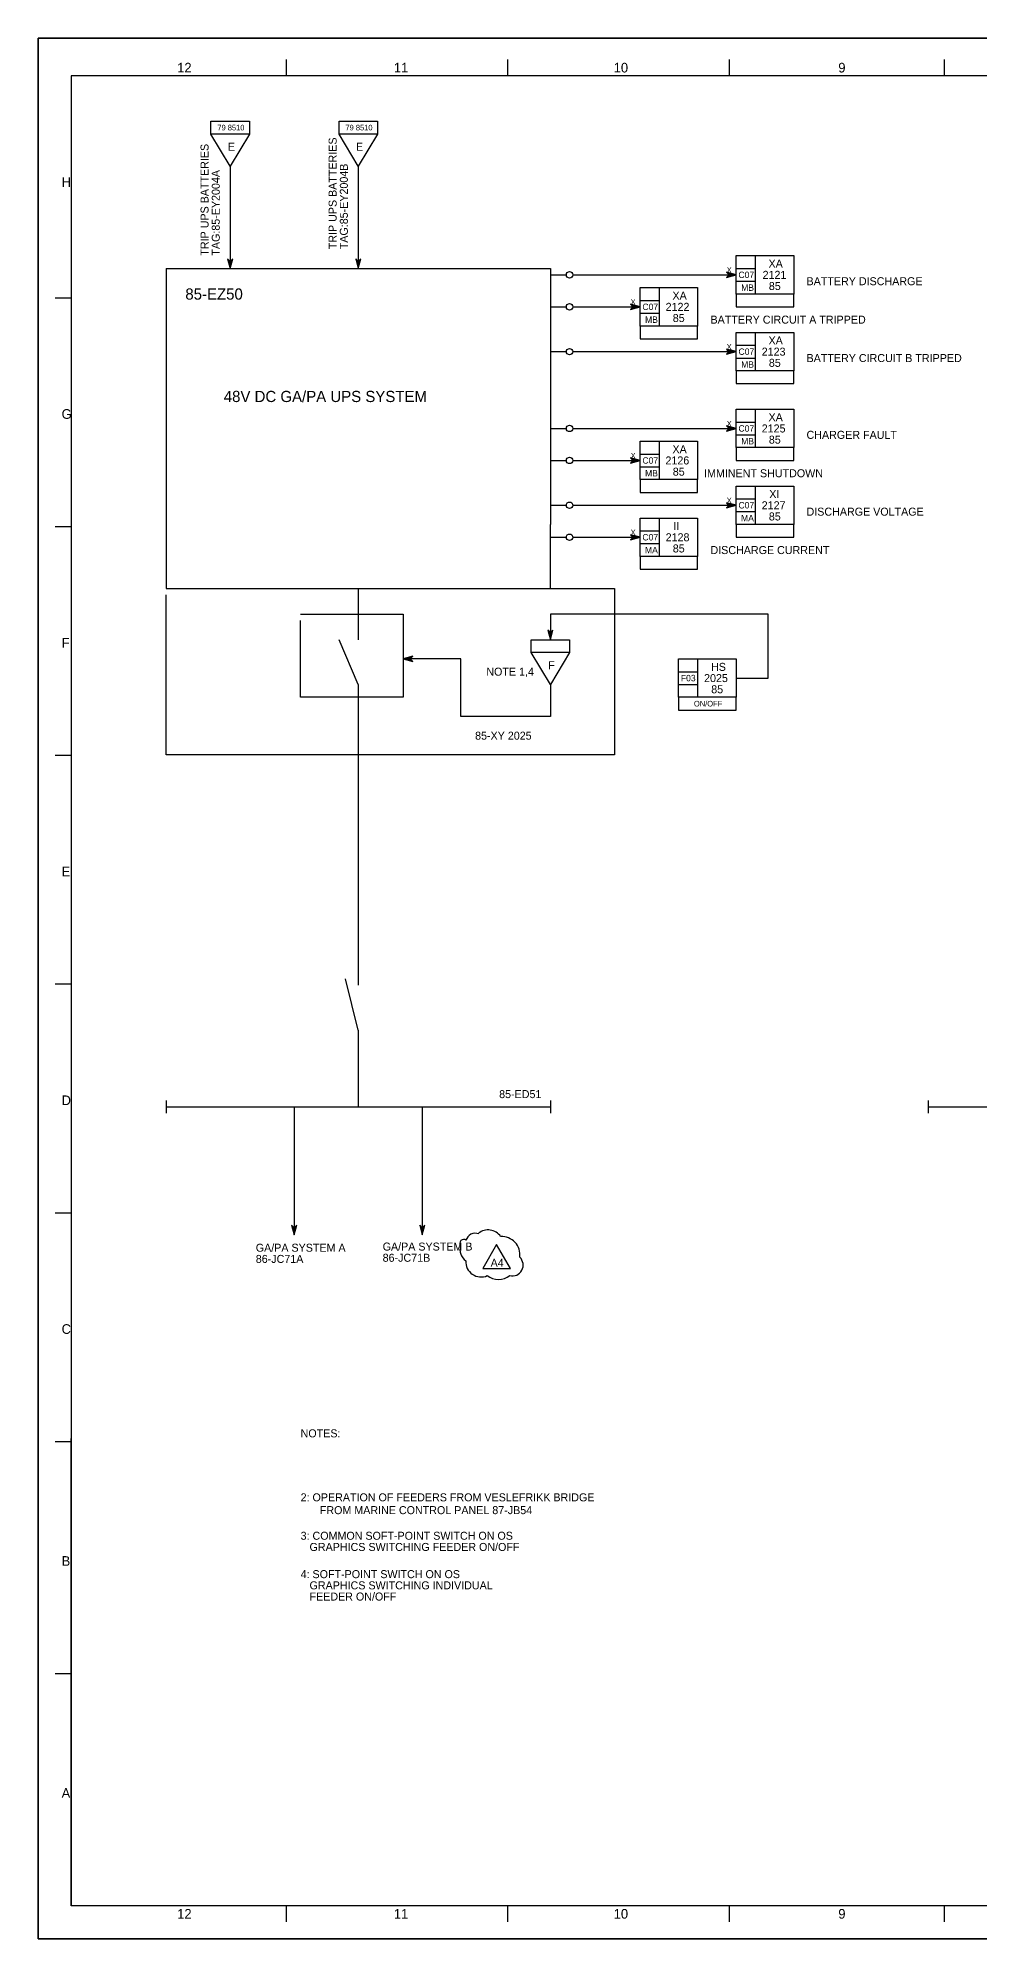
# Model space of a CAD drawing. Extents: x 0 to 841, y 0 to 594.
# Drawn here: x 0 to 294, y 0 to 594 of the extents above; entities that cross this region are included whole.
import ezdxf

# ---------------------------------------------------------------- set-up
doc = ezdxf.new("R2010")
doc.units = 0
for name, color, linetype in [('01-LIN-025-A', 7, 'Continuous'), ('09-LIN-050-B', 7, 'Continuous'), ('12', 7, 'Continuous'), ('12-LIN-100-A', 7, 'Continuous'), ('34-TXT-018', 7, 'Continuous'), ('45-', 7, 'Continuous'), ('46-', 7, 'Continuous'), ('47-', 7, 'Continuous'), ('48-BOR-018', 7, 'Continuous'), ('50', 7, 'Continuous'), ('50-REV-035-TRNG', 7, 'Continuous'), ('51', 7, 'Continuous'), ('53-FAB-UD', 7, 'Continuous')]:
    doc.layers.add(name, color=color, linetype=linetype)

msp = doc.modelspace()

# ---------------------------------------------------------------- linework, layer by layer
at = {"layer": '01-LIN-025-A'}
for p, q in [((829.26, 582.23), (10.33, 582.23)), ((10.33, 582.23), (10.33, 10.38)), ((77.49, 587.26), (77.49, 582.23)), ((146.65, 587.26), (146.65, 582.23)), ((215.82, 587.26), (215.82, 582.23)), ((282.98, 587.26), (282.98, 582.23)), ((10.33, 512.76), (5.32, 512.76)), ((10.33, 441.28), (5.32, 441.28)), ((10.33, 369.8), (5.32, 369.8)), ((10.33, 298.32), (5.32, 298.32)), ((10.33, 226.84), (5.32, 226.84)), ((10.33, 155.36), (5.32, 155.36)), ((10.33, 10.38), (10.33, 156.36)), ((10.33, 82.87), (5.32, 82.87)), ((648.95, 10.38), (10.33, 10.38)), ((77.49, 10.38), (77.49, 5.35)), ((146.65, 10.38), (146.65, 5.35)), ((215.82, 10.38), (215.82, 5.35)), ((282.98, 10.38), (282.98, 5.35))]:
    msp.add_line(p, q, dxfattribs=at)
at = {"layer": '09-LIN-050-B'}
msp.add_lwpolyline([(0, 0), (841, 0), (841, 594), (0, 594)], close=True, dxfattribs=at)
at = {"layer": '12-LIN-100-A'}
for p, q in [((40, 522), (160, 522)), ((40, 522), (40, 442)), ((160, 522), (160, 442)), ((40, 442), (40, 422)), ((160, 442), (160, 442)), ((160, 422), (160, 442)), ((40, 422), (160, 422)), ((100, 422), (100, 406)), ((160, 422), (180, 422)), ((180, 422), (180, 370)), ((40, 370), (40, 420)), ((82, 414), (114, 414)), ((82, 388), (82, 412)), ((114, 414), (114, 388)), ((100, 392), (94, 406)), ((154, 406), (166, 406)), ((154, 402), (154, 406)), ((166, 406), (166, 402)), ((132, 400), (114, 400)), ((132, 382), (132, 400)), ((166, 402), (154, 402)), ((160, 392), (154, 402)), ((166, 402), (160, 392)), ((114, 388), (82, 388)), ((100, 392), (100, 298)), ((160, 392), (160, 382)), ((160, 382), (132, 382)), ((180, 370), (40, 370)), ((100, 284), (96, 300)), ((100, 284), (100, 260)), ((40, 262), (40, 258)), ((160, 262), (160, 258)), ((278, 262), (278, 258)), ((40, 260), (160, 260)), ((80, 260), (80, 220)), ((120, 260), (120, 220)), ((278, 260), (404, 260))]:
    msp.add_line(p, q, dxfattribs=at)
msp.add_lwpolyline([(0, 594), (841, 594), (841, 0), (0, 0)], close=True, dxfattribs=at)
at = {"layer": '34-TXT-018'}
for p, q in [((117, 400.8), (114, 400)), ((114, 400), (117, 399.2)), ((116.6, 400.6), (114.4, 400)), ((114.4, 400), (116.6, 399.4)), ((116.2, 400.4), (114.8, 400)), ((114.8, 400), (116.2, 399.6)), ((115.8, 400.2), (115.2, 400)), ((115.2, 400), (115.8, 399.8)), ((115.6, 400), (115.8, 400.2)), ((115.8, 399.8), (115.6, 400)), ((115.8, 400), (116.2, 400.4)), ((116.2, 399.6), (115.8, 400)), ((116, 400), (116.6, 400.6)), ((116.6, 399.4), (116, 400)), ((116.2, 400), (117, 400.8)), ((117, 399.2), (116.2, 400)), ((80, 222.2), (79.2, 223)), ((79.2, 223), (80, 220)), ((80, 222), (79.4, 222.6)), ((79.4, 222.6), (80, 220.4)), ((80, 221.8), (79.6, 222.2)), ((79.6, 222.2), (80, 220.8)), ((80, 221.6), (79.8, 221.8)), ((79.8, 221.8), (80, 221.2)), ((80, 220), (80.8, 223)), ((80.8, 223), (80, 222.2)), ((80, 220.4), (80.6, 222.6)), ((80.6, 222.6), (80, 222)), ((80, 220.8), (80.4, 222.2)), ((80.4, 222.2), (80, 221.8)), ((80, 221.2), (80.2, 221.8)), ((80.2, 221.8), (80, 221.6)), ((120, 222.2), (119.2, 223)), ((119.2, 223), (120, 220)), ((120, 222), (119.4, 222.6)), ((119.4, 222.6), (120, 220.4)), ((120, 221.8), (119.6, 222.2)), ((119.6, 222.2), (120, 220.8)), ((120, 221.6), (119.8, 221.8)), ((119.8, 221.8), (120, 221.2)), ((120, 220), (120.8, 223)), ((120.8, 223), (120, 222.2)), ((120, 220.4), (120.6, 222.6)), ((120.6, 222.6), (120, 222)), ((120, 220.8), (120.4, 222.2)), ((120.4, 222.2), (120, 221.8)), ((120, 221.2), (120.2, 221.8)), ((120.2, 221.8), (120, 221.6))]:
    msp.add_line(p, q, dxfattribs=at)
at = {"layer": '46-'}
for p, q in [((60, 524.2), (59.2, 525)), ((59.2, 525), (60, 522)), ((60, 524), (59.4, 524.6)), ((59.4, 524.6), (60, 522.4)), ((60, 523.8), (59.6, 524.2)), ((59.6, 524.2), (60, 522.8)), ((60, 523.6), (59.8, 523.8)), ((59.8, 523.8), (60, 523.2)), ((60, 522), (60.8, 525)), ((60.8, 525), (60, 524.2)), ((60, 522.4), (60.6, 524.6)), ((60.6, 524.6), (60, 524)), ((60, 522.8), (60.4, 524.2)), ((60.4, 524.2), (60, 523.8)), ((60, 523.2), (60.2, 523.8)), ((60.2, 523.8), (60, 523.6)), ((100, 524.2), (99.2, 525)), ((99.2, 525), (100, 522)), ((100, 524), (99.4, 524.6)), ((99.4, 524.6), (100, 522.4)), ((100, 523.8), (99.6, 524.2)), ((99.6, 524.2), (100, 522.8)), ((100, 523.6), (99.8, 523.8)), ((99.8, 523.8), (100, 523.2)), ((100, 522), (100.8, 525)), ((100.8, 525), (100, 524.2)), ((100, 522.4), (100.6, 524.6)), ((100.6, 524.6), (100, 524)), ((100, 522.8), (100.4, 524.2)), ((100.4, 524.2), (100, 523.8)), ((100, 523.2), (100.2, 523.8)), ((100.2, 523.8), (100, 523.6)), ((218, 520), (215, 520.8)), ((215, 520.8), (215.8, 520)), ((215.8, 520), (215, 519.2)), ((215, 519.2), (218, 520)), ((217.6, 520), (215.4, 520.6)), ((215.4, 520.6), (216, 520)), ((216, 520), (215.4, 519.4)), ((215.4, 519.4), (217.6, 520)), ((217.2, 520), (215.8, 520.4)), ((215.8, 520.4), (216.2, 520)), ((216.2, 520), (215.8, 519.6)), ((215.8, 519.6), (217.2, 520)), ((216.8, 520), (216.2, 520.2)), ((216.2, 520.2), (216.4, 520)), ((216.4, 520), (216.2, 519.8)), ((216.2, 519.8), (216.8, 520)), ((188, 510), (185, 510.8)), ((185, 510.8), (185.8, 510)), ((185.8, 510), (185, 509.2)), ((185, 509.2), (188, 510)), ((187.6, 510), (185.4, 510.6)), ((185.4, 510.6), (186, 510)), ((186, 510), (185.4, 509.4)), ((185.4, 509.4), (187.6, 510)), ((187.2, 510), (185.8, 510.4)), ((185.8, 510.4), (186.2, 510)), ((186.2, 510), (185.8, 509.6)), ((185.8, 509.6), (187.2, 510)), ((186.8, 510), (186.2, 510.2)), ((186.2, 510.2), (186.4, 510)), ((186.4, 510), (186.2, 509.8)), ((186.2, 509.8), (186.8, 510)), ((218, 496), (215, 496.8)), ((215, 496.8), (215.8, 496)), ((215.8, 496), (215, 495.2)), ((215, 495.2), (218, 496)), ((217.6, 496), (215.4, 496.6)), ((215.4, 496.6), (216, 496)), ((216, 496), (215.4, 495.4)), ((215.4, 495.4), (217.6, 496)), ((217.2, 496), (215.8, 496.4)), ((215.8, 496.4), (216.2, 496)), ((216.2, 496), (215.8, 495.6)), ((215.8, 495.6), (217.2, 496)), ((216.8, 496), (216.2, 496.2)), ((216.2, 496.2), (216.4, 496)), ((216.4, 496), (216.2, 495.8)), ((216.2, 495.8), (216.8, 496)), ((218, 472), (215, 472.8)), ((215, 472.8), (215.8, 472)), ((215.8, 472), (215, 471.2)), ((215, 471.2), (218, 472)), ((217.6, 472), (215.4, 472.6)), ((215.4, 472.6), (216, 472)), ((216, 472), (215.4, 471.4)), ((215.4, 471.4), (217.6, 472)), ((217.2, 472), (215.8, 472.4)), ((215.8, 472.4), (216.2, 472)), ((216.2, 472), (215.8, 471.6)), ((215.8, 471.6), (217.2, 472)), ((216.8, 472), (216.2, 472.2)), ((216.2, 472.2), (216.4, 472)), ((216.4, 472), (216.2, 471.8)), ((216.2, 471.8), (216.8, 472)), ((188, 462), (185, 462.8)), ((185, 462.8), (185.8, 462)), ((185.8, 462), (185, 461.2)), ((185, 461.2), (188, 462)), ((187.6, 462), (185.4, 462.6)), ((185.4, 462.6), (186, 462)), ((186, 462), (185.4, 461.4)), ((185.4, 461.4), (187.6, 462)), ((187.2, 462), (185.8, 462.4)), ((185.8, 462.4), (186.2, 462)), ((186.2, 462), (185.8, 461.6)), ((185.8, 461.6), (187.2, 462)), ((186.8, 462), (186.2, 462.2)), ((186.2, 462.2), (186.4, 462)), ((186.4, 462), (186.2, 461.8)), ((186.2, 461.8), (186.8, 462)), ((218, 448), (215, 448.8)), ((215, 448.8), (215.8, 448)), ((215.8, 448), (215, 447.2)), ((215, 447.2), (218, 448)), ((217.6, 448), (215.4, 448.6)), ((215.4, 448.6), (216, 448)), ((216, 448), (215.4, 447.4)), ((215.4, 447.4), (217.6, 448)), ((217.2, 448), (215.8, 448.4)), ((215.8, 448.4), (216.2, 448)), ((216.2, 448), (215.8, 447.6)), ((215.8, 447.6), (217.2, 448)), ((216.8, 448), (216.2, 448.2)), ((216.2, 448.2), (216.4, 448)), ((216.4, 448), (216.2, 447.8)), ((216.2, 447.8), (216.8, 448)), ((188, 438), (185, 438.8)), ((185, 438.8), (185.8, 438)), ((185.8, 438), (185, 437.2)), ((185, 437.2), (188, 438)), ((187.6, 438), (185.4, 438.6)), ((185.4, 438.6), (186, 438)), ((186, 438), (185.4, 437.4)), ((185.4, 437.4), (187.6, 438)), ((187.2, 438), (185.8, 438.4)), ((185.8, 438.4), (186.2, 438)), ((186.2, 438), (185.8, 437.6)), ((185.8, 437.6), (187.2, 438)), ((186.8, 438), (186.2, 438.2)), ((186.2, 438.2), (186.4, 438)), ((186.4, 438), (186.2, 437.8)), ((186.2, 437.8), (186.8, 438)), ((160, 408.2), (159.2, 409)), ((159.2, 409), (160, 406)), ((160, 408), (159.4, 408.6)), ((159.4, 408.6), (160, 406.4)), ((160, 407.8), (159.6, 408.2)), ((159.6, 408.2), (160, 406.8)), ((160, 407.6), (159.8, 407.8)), ((159.8, 407.8), (160, 407.2)), ((160, 406), (160.8, 409)), ((160.8, 409), (160, 408.2)), ((160, 406.4), (160.6, 408.6)), ((160.6, 408.6), (160, 408)), ((160, 406.8), (160.4, 408.2)), ((160.4, 408.2), (160, 407.8)), ((160, 407.2), (160.2, 407.8)), ((160.2, 407.8), (160, 407.6))]:
    msp.add_line(p, q, dxfattribs=at)
for points in [[(60, 554), (60, 522)], [(100, 554), (100, 522)], [(167, 520), (218, 520)], [(167, 510), (188, 510)], [(167, 496), (218, 496)], [(167, 472), (218, 472)], [(167, 462), (188, 462)], [(167, 448), (218, 448)], [(167, 438), (188, 438)], [(218, 394), (228, 394), (228, 414), (160, 414), (160, 406)]]:
    msp.add_lwpolyline(points, dxfattribs=at)
at = {"layer": '47-'}
for p, q in [((160, 520), (165, 520)), ((160, 510), (165, 510)), ((160, 496), (165, 496)), ((160, 472), (165, 472)), ((160, 462), (165, 462)), ((160, 448), (165, 448)), ((160, 438), (165, 438))]:
    msp.add_line(p, q, dxfattribs=at)
for centre in [(166, 520), (166, 510), (166, 496), (166, 472), (166, 462), (166, 448), (166, 438)]:
    msp.add_circle(centre, 1, dxfattribs=at)
at = {"layer": '48-BOR-018'}
for p, q in [((218, 526), (236, 526)), ((218, 514), (218, 526)), ((224, 526), (224, 514)), ((236, 526), (236, 514)), ((218, 522), (224, 522)), ((218, 518), (224, 518)), ((188, 516), (206, 516)), ((188, 504), (188, 516)), ((188, 512), (194, 512)), ((194, 516), (194, 504)), ((206, 516), (206, 504)), ((236, 514), (218, 514)), ((218, 514), (218, 510)), ((236, 510), (236, 514)), ((188, 508), (194, 508)), ((218, 510), (236, 510)), ((206, 504), (188, 504)), ((188, 504), (188, 500)), ((188, 500), (206, 500)), ((206, 500), (206, 504)), ((218, 502), (236, 502)), ((218, 490), (218, 502)), ((224, 502), (224, 490)), ((236, 502), (236, 490)), ((218, 498), (224, 498)), ((218, 494), (224, 494)), ((236, 490), (218, 490)), ((218, 490), (218, 486)), ((236, 486), (236, 490)), ((218, 486), (236, 486)), ((218, 478), (236, 478)), ((218, 466), (218, 478)), ((224, 478), (224, 466)), ((236, 478), (236, 466)), ((218, 474), (224, 474)), ((218, 470), (224, 470)), ((188, 468), (206, 468)), ((188, 456), (188, 468)), ((188, 464), (194, 464)), ((194, 468), (194, 456)), ((206, 468), (206, 456)), ((236, 466), (218, 466)), ((218, 466), (218, 462)), ((236, 462), (236, 466)), ((188, 460), (194, 460)), ((218, 462), (236, 462)), ((206, 456), (188, 456)), ((188, 456), (188, 452)), ((188, 452), (206, 452)), ((206, 452), (206, 456)), ((218, 454), (236, 454)), ((218, 442), (218, 454)), ((224, 454), (224, 442)), ((236, 454), (236, 442)), ((218, 450), (224, 450)), ((218, 446), (224, 446)), ((188, 444), (206, 444)), ((188, 432), (188, 444)), ((188, 440), (194, 440)), ((194, 444), (194, 432)), ((206, 444), (206, 432)), ((236, 442), (218, 442)), ((218, 442), (218, 438)), ((236, 438), (236, 442)), ((188, 436), (194, 436)), ((218, 438), (236, 438)), ((206, 432), (188, 432)), ((188, 432), (188, 428)), ((188, 428), (206, 428)), ((206, 428), (206, 432)), ((200, 400), (218, 400)), ((200, 388), (200, 400)), ((206, 400), (206, 388)), ((218, 400), (218, 388)), ((200, 396), (206, 396)), ((200, 392), (206, 392)), ((218, 388), (200, 388)), ((200, 388), (200, 384)), ((218, 384), (218, 388)), ((200, 384), (218, 384))]:
    msp.add_line(p, q, dxfattribs=at)
at = {"layer": '50'}
msp.add_lwpolyline([(143.21, 216.99), (138.88, 209.49), (147.54, 209.49)], close=True, dxfattribs=at)
at = {"layer": '51'}
for centre, radius, start, end in [((136.62, 217.36), 3.16, 71.56505, 161.56505), ((140.53, 216.8), 4.77, 34.33804, 128.85522), ((132.93, 217.37), 1.21, 54.96231, 216.1086), ((136.04, 215.43), 4.27, 163.38032, 235.19977), ((144.78, 213.78), 5.72, 352.54615, 93.10436), ((138.33, 211.59), 4.74, 175.89588, 294.57372), ((148.12, 210.57), 3.39, 256.07644, 46.48291), ((143.8, 211.66), 5.6, 231.2773, 308.7227)]:
    msp.add_arc(centre, radius, start, end, dxfattribs=at)
at = {"layer": '53-FAB-UD'}
for p, q in [((54, 568), (66, 568)), ((54, 564), (54, 568)), ((66, 568), (66, 564)), ((94, 568), (106, 568)), ((94, 564), (94, 568)), ((106, 568), (106, 564)), ((66, 564), (54, 564)), ((60, 554), (54, 564)), ((66, 564), (60, 554)), ((106, 564), (94, 564)), ((100, 554), (94, 564)), ((106, 564), (100, 554))]:
    msp.add_line(p, q, dxfattribs=at)

# ---------------------------------------------------------------- texts
at = {"layer": '01-LIN-025-A'}
for s, p in [('12', (43.46, 583.23)), ('11', (111.13, 583.23)), ('10', (179.78, 583.23)), ('9', (249.92, 583.23)), ('H', (7.36, 547.49)), ('G', (7.36, 475.01)), ('F', (7.36, 403.53)), ('E', (7.36, 332.04)), ('D', (7.36, 260.56)), ('C', (7.36, 189.08)), ('B', (7.36, 116.6)), ('A', (7.36, 44.11)), ('12', (43.46, 6.35)), ('11', (111.13, 6.35)), ('10', (179.78, 6.35)), ('9', (249.92, 6.35))]:
    msp.add_text(s, height=3.02, dxfattribs=at).set_placement(p)
at = {"layer": '12'}
for s, p in [('86-JC71B', (107.62, 211.61)), ('GA/PA SYSTEM B ', (107.62, 215.11))]:
    msp.add_text(s, height=2.5, dxfattribs=at).set_placement(p)
at = {"layer": '12-LIN-100-A'}
for s, height, p in [('79 8510', 1.75, (56, 565.13)), ('79 8510', 1.75, (96, 565.13)), ('BATTERY DISCHARGE', 2.5, (240, 516.75)), ('85-EZ50', 3.5, (46, 512.25)), ('BATTERY CIRCUIT A TRIPPED', 2.5, (210, 504.75)), ('BATTERY CIRCUIT B TRIPPED', 2.5, (240, 492.75)), ('48V DC GA/PA UPS SYSTEM ', 3.5, (58, 480.25)), ('CHARGER FAULT', 2.5, (240, 468.75)), ('IMMINENT SHUTDOWN', 2.5, (208, 456.75)), ('DISCHARGE VOLTAGE', 2.5, (240, 444.75)), ('DISCHARGE CURRENT', 2.5, (210, 432.75)), ('F', 2.5, (159.34, 396.75)), ('NOTE 1,4', 2.5, (140, 394.75)), ('85-XY 2025', 2.5, (136.49, 374.75)), ('85-ED51', 2.5, (144, 262.75)), ('GA/PA SYSTEM A ', 2.5, (68, 214.75)), ('86-JC71B', 2.5, (107.62, 211.61)), ('GA/PA SYSTEM B ', 2.5, (107.62, 215.11)), ('86-JC71A', 2.5, (68, 211.25)), ('NOTES:', 2.5, (82, 156.75)), ('2: OPERATION OF FEEDERS FROM VESLEFRIKK BRIDGE', 2.5, (82, 136.75)), ('FROM MARINE CONTROL PANEL 87-JB54', 2.5, (88, 132.75)), ('3: COMMON SOFT-POINT SWITCH ON OS', 2.5, (82, 124.75)), ('   GRAPHICS SWITCHING FEEDER ON/OFF', 2.5, (82, 121.25)), ('4: SOFT-POINT SWITCH ON OS ', 2.5, (82, 112.75)), ('   GRAPHICS SWITCHING INDIVIDUAL ', 2.5, (82, 109.25)), ('   FEEDER ON/OFF', 2.5, (82, 105.75))]:
    msp.add_text(s, height=height, dxfattribs=at).set_placement(p)
for s, p in [('TRIP UPS BATTERIES ', (53.25, 526)), ('TRIP UPS BATTERIES ', (93.25, 528)), ('TAG:85-EY2004A', (56.75, 526)), ('TAG:85-EY2004B', (96.75, 528))]:
    msp.add_text(s, height=2.5, rotation=90, dxfattribs=at).set_placement(p)
at = {"layer": '45-'}
for p in [(215.07, 520.63), (185.07, 510.63), (215.07, 496.63), (215.07, 472.63), (185.07, 462.63), (215.07, 448.63), (185.07, 438.63)]:
    msp.add_text('X', height=1.75, dxfattribs=at).set_placement(p)
at = {"layer": '50'}
msp.add_text('A4', height=2.5, dxfattribs=at).set_placement((141.34, 210.04))
at = {"layer": '50-REV-035-TRNG'}
for s, height, p in [('XA', 2.5, (228.13, 522.25)), ('C07', 2, (218.75, 519)), ('MB', 2, (219.58, 515)), ('2121', 2.5, (226.28, 518.75)), ('85', 2.5, (228.23, 515.25)), ('C07', 2, (188.75, 509)), ('2122', 2.5, (196, 508.75)), ('XA', 2.5, (198.13, 512.25)), ('MB', 2, (189.58, 505)), ('85', 2.5, (198.23, 505.25)), ('XA', 2.5, (228.13, 498.25)), ('C07', 2, (218.75, 495)), ('2123', 2.5, (226, 494.75)), ('85', 2.5, (228.23, 491.25)), ('MB', 2, (219.58, 491)), ('XA', 2.5, (228.13, 474.25)), ('C07', 2, (218.75, 471)), ('2125', 2.5, (226, 470.75)), ('85', 2.5, (228.23, 467.25)), ('XA', 2.5, (198.13, 464.25)), ('MB', 2, (219.58, 467)), ('C07', 2, (188.75, 461)), ('MB', 2, (189.58, 457)), ('2126', 2.5, (195.94, 460.75)), ('85', 2.5, (198.23, 457.25)), ('XI', 2.5, (228.37, 450.25)), ('C07', 2, (218.75, 447)), ('2127', 2.5, (226, 446.75)), ('85', 2.5, (228.23, 443.25)), ('II', 2.5, (198.37, 440.25)), ('MA', 2, (219.55, 443)), ('C07', 2, (188.75, 437)), ('MA', 2, (189.55, 433)), ('2128', 2.5, (196, 436.75)), ('85', 2.5, (198.23, 433.25)), ('HS', 2.5, (210.18, 396.25)), ('F03', 2, (200.75, 393)), ('2025', 2.5, (208, 392.75)), ('ON/OFF', 1.75, (204.84, 385.13)), ('85', 2.5, (210.23, 389.25))]:
    msp.add_text(s, height=height, dxfattribs=at).set_placement(p)
at = {"layer": '53-FAB-UD'}
for p in [(59.3, 558.75), (99.3, 558.75)]:
    msp.add_text('E', height=2.5, dxfattribs=at).set_placement(p)

doc.saveas('drawing.dxf')
